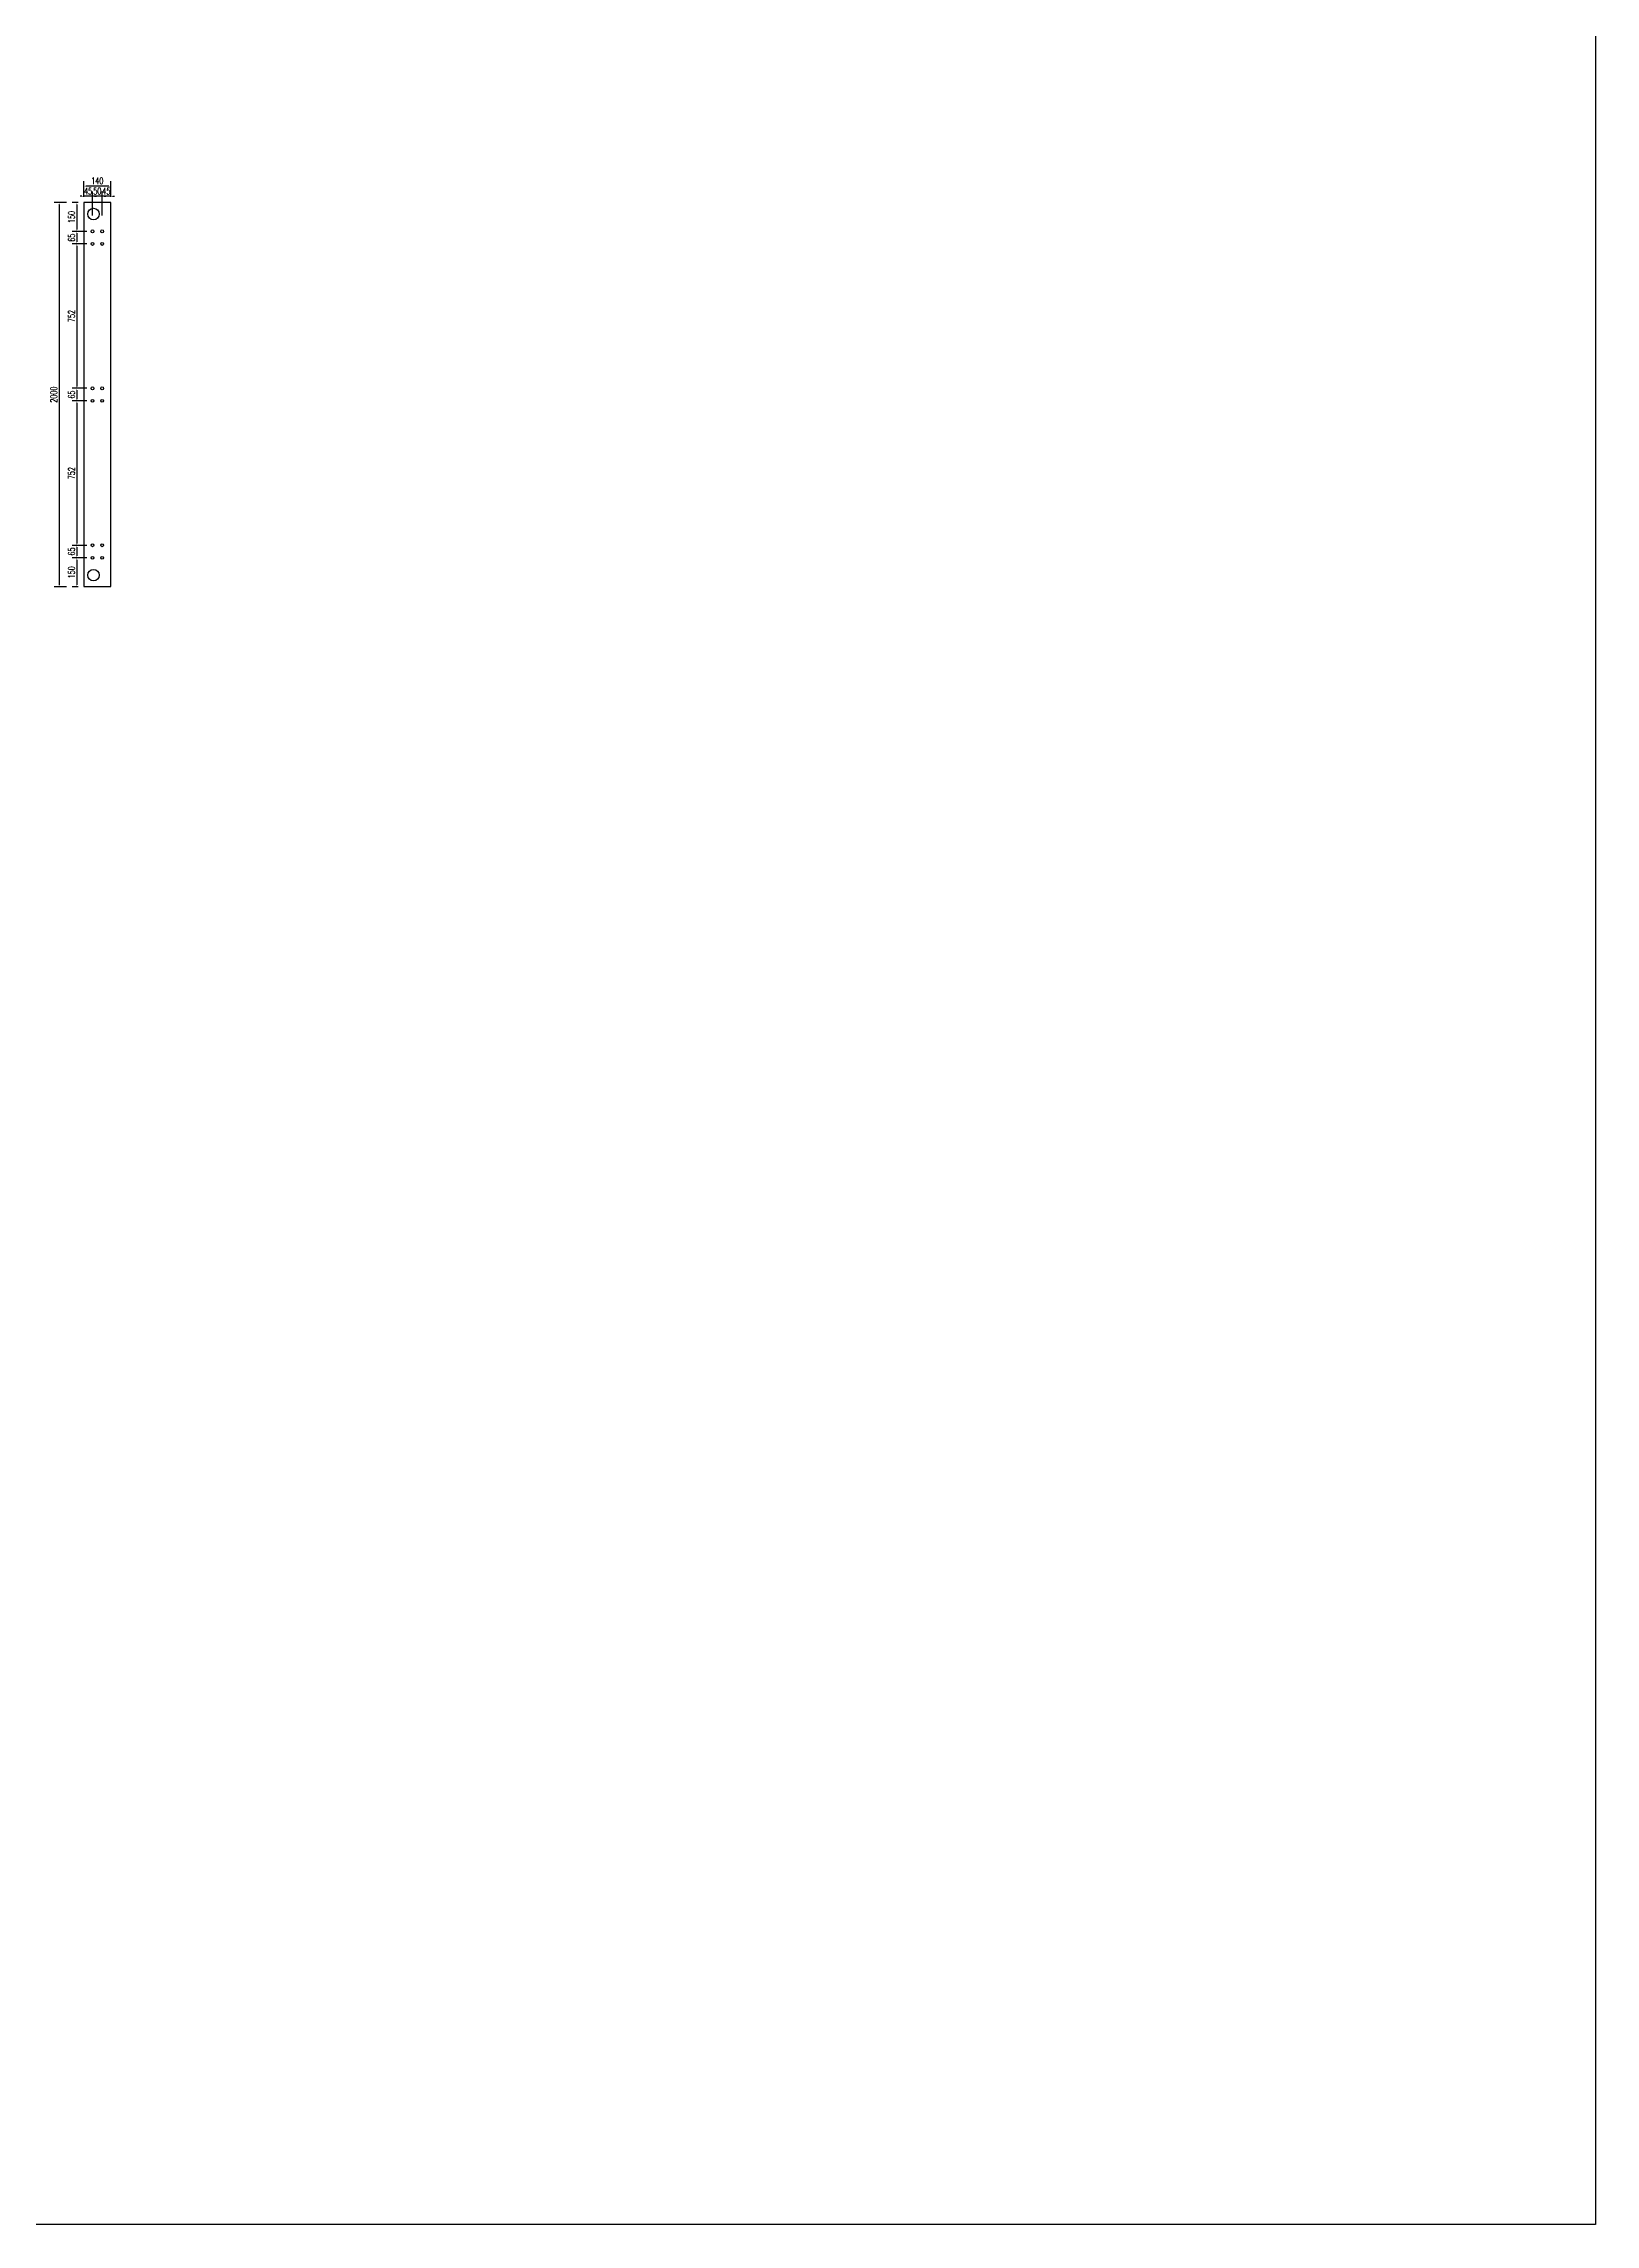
# Model space of a CAD drawing. Header units: millimetres. Extents: x -1690391 to -1305911, y 1095385 to 1536160.
# Drawn here: x -1453214 to -1445133, y 1183094 to 1194449 of the extents above; entities that cross this region are included whole.
import ezdxf

# ---------------------------------------------------------------- set-up
doc = ezdxf.new("R2010")
doc.units = ezdxf.units.MM
doc.header["$LTSCALE"] = 10
doc.layers.get('DEFPOINTS').update_dxf_attribs({"linetype": 'CONTINUOUS'})
doc.layers.add('PUB_DIM', color=3, linetype='CONTINUOUS')
doc.layers.add('W-STEEL_FRAME钢架', color=3, linetype='CONTINUOUS')
doc.styles.add('STANDARD_T3', font='simplex.shx', dxfattribs={"width": 0.7, "bigfont": 'gbcbig.shx'})
doc.dimstyles.new('W&&10', dxfattribs={"dimtxt": 35, "dimasz": 10, "dimexe": 25, "dimexo": 30, "dimgap": 10, "dimtad": 1, "dimdec": 0, "dimzin": 0, "dimdsep": 46, "dimtxsty": 'STANDARD_T3', "dimcen": 0.09, "dimclrd": 1, "dimclre": 1, "dimclrt": 7, "dimazin": 2, "dimtfac": 1, "dimtdec": 0, "dimtix": 1, "dimtmove": 2, "dimatfit": 3, "dimfxl": 100, "dimtolj": 1, "dimtzin": 0, "dimarcsym": 0})

# ---------------------------------------------------------------- blocks, each defined once
blk = doc.blocks.new('*D152')
at = {"layer": 'DEFPOINTS', "color": 0, "transparency": 16777216}
for p in [(-1453004, 1193621), (-1453040, 1193471), (-1452959, 1193471)]:
    blk.add_point(p, dxfattribs=at)
at = {"layer": 'W-STEEL_FRAME钢架', "color": 1, "lineweight": -2, "transparency": 16777216}
for p, q in [((-1453034, 1193621), (-1453065, 1193621)), ((-1453040, 1193611), (-1453040, 1193481)), ((-1452989, 1193471), (-1453065, 1193471))]:
    blk.add_line(p, q, dxfattribs=at)
at = {"layer": 'W-STEEL_FRAME钢架', "color": 1, "transparency": 16777216}
for points in [[(-1453042, 1193611), (-1453039, 1193611), (-1453040, 1193621)], [(-1453042, 1193481), (-1453039, 1193481), (-1453040, 1193471)]]:
    blk.add_solid(points, dxfattribs=at)
at = {"layer": 'W-STEEL_FRAME钢架', "color": 7, "transparency": 16777216, "insert": (-1453068, 1193546), "char_height": 35, "attachment_point": 5, "rotation": 90, "style": 'STANDARD_T3'}
blk.add_mtext('\\A1;150', dxfattribs=at)
blk = doc.blocks.new('*D153')
at = {"layer": 'DEFPOINTS', "color": 0, "transparency": 16777216}
for p in [(-1452959, 1193471), (-1453040, 1193406), (-1452959, 1193406)]:
    blk.add_point(p, dxfattribs=at)
at = {"layer": 'W-STEEL_FRAME钢架', "color": 1, "lineweight": -2, "transparency": 16777216}
for p, q in [((-1452989, 1193471), (-1453065, 1193471)), ((-1452989, 1193406), (-1453065, 1193406)), ((-1453040, 1193461), (-1453040, 1193416))]:
    blk.add_line(p, q, dxfattribs=at)
at = {"layer": 'W-STEEL_FRAME钢架', "color": 1, "transparency": 16777216}
for points in [[(-1453042, 1193461), (-1453039, 1193461), (-1453040, 1193471)], [(-1453042, 1193416), (-1453039, 1193416), (-1453040, 1193406)]]:
    blk.add_solid(points, dxfattribs=at)
at = {"layer": 'W-STEEL_FRAME钢架', "color": 7, "transparency": 16777216, "insert": (-1453068, 1193438), "char_height": 35, "attachment_point": 5, "rotation": 90, "style": 'STANDARD_T3'}
blk.add_mtext('\\A1;65', dxfattribs=at)
blk = doc.blocks.new('*D154')
at = {"layer": 'DEFPOINTS', "color": 0, "transparency": 16777216}
for p in [(-1452959, 1193406), (-1453040, 1192654), (-1452959, 1192654)]:
    blk.add_point(p, dxfattribs=at)
at = {"layer": 'W-STEEL_FRAME钢架', "color": 1, "lineweight": -2, "transparency": 16777216}
for p, q in [((-1452989, 1193406), (-1453065, 1193406)), ((-1453040, 1193396), (-1453040, 1192664)), ((-1452989, 1192654), (-1453065, 1192654))]:
    blk.add_line(p, q, dxfattribs=at)
at = {"layer": 'W-STEEL_FRAME钢架', "color": 1, "transparency": 16777216}
for points in [[(-1453042, 1193396), (-1453039, 1193396), (-1453040, 1193406)], [(-1453042, 1192664), (-1453039, 1192664), (-1453040, 1192654)]]:
    blk.add_solid(points, dxfattribs=at)
at = {"layer": 'W-STEEL_FRAME钢架', "color": 7, "transparency": 16777216, "insert": (-1453068, 1193030), "char_height": 35, "attachment_point": 5, "rotation": 90, "style": 'STANDARD_T3'}
blk.add_mtext('\\A1;752', dxfattribs=at)
blk = doc.blocks.new('*D155')
at = {"layer": 'DEFPOINTS', "color": 0, "transparency": 16777216}
for p in [(-1453040, 1192588), (-1452959, 1192654), (-1452959, 1192588)]:
    blk.add_point(p, dxfattribs=at)
at = {"layer": 'W-STEEL_FRAME钢架', "color": 1, "lineweight": -2, "transparency": 16777216}
for p, q in [((-1452989, 1192654), (-1453065, 1192654)), ((-1452989, 1192588), (-1453065, 1192588)), ((-1453040, 1192644), (-1453040, 1192598))]:
    blk.add_line(p, q, dxfattribs=at)
at = {"layer": 'W-STEEL_FRAME钢架', "color": 1, "transparency": 16777216}
for points in [[(-1453042, 1192644), (-1453039, 1192644), (-1453040, 1192654)], [(-1453042, 1192598), (-1453039, 1192598), (-1453040, 1192588)]]:
    blk.add_solid(points, dxfattribs=at)
at = {"layer": 'W-STEEL_FRAME钢架', "color": 7, "transparency": 16777216, "insert": (-1453068, 1192621), "char_height": 35, "attachment_point": 5, "rotation": 90, "style": 'STANDARD_T3'}
blk.add_mtext('\\A1;65', dxfattribs=at)
blk = doc.blocks.new('*D156')
at = {"layer": 'DEFPOINTS', "color": 0, "transparency": 16777216}
for p in [(-1452959, 1192588), (-1453040, 1191836), (-1452959, 1191836)]:
    blk.add_point(p, dxfattribs=at)
at = {"layer": 'W-STEEL_FRAME钢架', "color": 1, "lineweight": -2, "transparency": 16777216}
for p, q in [((-1452989, 1192588), (-1453065, 1192588)), ((-1453040, 1192578), (-1453040, 1191846)), ((-1452989, 1191836), (-1453065, 1191836))]:
    blk.add_line(p, q, dxfattribs=at)
at = {"layer": 'W-STEEL_FRAME钢架', "color": 1, "transparency": 16777216}
for points in [[(-1453042, 1192578), (-1453039, 1192578), (-1453040, 1192588)], [(-1453042, 1191846), (-1453039, 1191846), (-1453040, 1191836)]]:
    blk.add_solid(points, dxfattribs=at)
at = {"layer": 'W-STEEL_FRAME钢架', "color": 7, "transparency": 16777216, "insert": (-1453068, 1192212), "char_height": 35, "attachment_point": 5, "rotation": 90, "style": 'STANDARD_T3'}
blk.add_mtext('\\A1;752', dxfattribs=at)
blk = doc.blocks.new('*D157')
at = {"layer": 'DEFPOINTS', "color": 0, "transparency": 16777216}
for p in [(-1453040, 1191771), (-1452959, 1191836), (-1452959, 1191771)]:
    blk.add_point(p, dxfattribs=at)
at = {"layer": 'W-STEEL_FRAME钢架', "color": 1, "lineweight": -2, "transparency": 16777216}
for p, q in [((-1452989, 1191836), (-1453065, 1191836)), ((-1452989, 1191771), (-1453065, 1191771)), ((-1453040, 1191826), (-1453040, 1191781))]:
    blk.add_line(p, q, dxfattribs=at)
at = {"layer": 'W-STEEL_FRAME钢架', "color": 1, "transparency": 16777216}
for points in [[(-1453042, 1191826), (-1453039, 1191826), (-1453040, 1191836)], [(-1453042, 1191781), (-1453039, 1191781), (-1453040, 1191771)]]:
    blk.add_solid(points, dxfattribs=at)
at = {"layer": 'W-STEEL_FRAME钢架', "color": 7, "transparency": 16777216, "insert": (-1453068, 1191804), "char_height": 35, "attachment_point": 5, "rotation": 90, "style": 'STANDARD_T3'}
blk.add_mtext('\\A1;65', dxfattribs=at)
blk = doc.blocks.new('*D158')
at = {"layer": 'DEFPOINTS', "color": 0, "transparency": 16777216}
for p in [(-1452959, 1191771), (-1453040, 1191621), (-1453004, 1191621)]:
    blk.add_point(p, dxfattribs=at)
at = {"layer": 'W-STEEL_FRAME钢架', "color": 1, "lineweight": -2, "transparency": 16777216}
for p, q in [((-1452989, 1191771), (-1453065, 1191771)), ((-1453040, 1191761), (-1453040, 1191631)), ((-1453034, 1191621), (-1453065, 1191621))]:
    blk.add_line(p, q, dxfattribs=at)
at = {"layer": 'W-STEEL_FRAME钢架', "color": 1, "transparency": 16777216}
for points in [[(-1453042, 1191761), (-1453039, 1191761), (-1453040, 1191771)], [(-1453042, 1191631), (-1453039, 1191631), (-1453040, 1191621)]]:
    blk.add_solid(points, dxfattribs=at)
at = {"layer": 'W-STEEL_FRAME钢架', "color": 7, "transparency": 16777216, "insert": (-1453068, 1191696), "char_height": 35, "attachment_point": 5, "rotation": 90, "style": 'STANDARD_T3'}
blk.add_mtext('\\A1;150', dxfattribs=at)
blk = doc.blocks.new('*D159')
at = {"layer": 'DEFPOINTS', "color": 0, "transparency": 16777216}
for p in [(-1453004, 1193707), (-1453004, 1193621), (-1452864, 1193621)]:
    blk.add_point(p, dxfattribs=at)
at = {"layer": 'W-STEEL_FRAME钢架', "color": 1, "lineweight": -2, "transparency": 16777216}
for p, q in [((-1453004, 1193651), (-1453004, 1193732)), ((-1452874, 1193707), (-1452994, 1193707)), ((-1452864, 1193651), (-1452864, 1193732))]:
    blk.add_line(p, q, dxfattribs=at)
at = {"layer": 'W-STEEL_FRAME钢架', "color": 1, "transparency": 16777216}
for points in [[(-1452994, 1193708), (-1452994, 1193705), (-1453004, 1193707)], [(-1452874, 1193708), (-1452874, 1193705), (-1452864, 1193707)]]:
    blk.add_solid(points, dxfattribs=at)
at = {"layer": 'W-STEEL_FRAME钢架', "color": 7, "transparency": 16777216, "insert": (-1452934, 1193734), "char_height": 35, "attachment_point": 5, "style": 'STANDARD_T3'}
blk.add_mtext('\\A1;140', dxfattribs=at)
blk = doc.blocks.new('*D160')
at = {"layer": 'DEFPOINTS', "color": 0, "transparency": 16777216}
for p in [(-1452909, 1193654), (-1452864, 1193621), (-1452909, 1193471)]:
    blk.add_point(p, dxfattribs=at)
at = {"layer": 'W-STEEL_FRAME钢架', "color": 1, "lineweight": -2, "transparency": 16777216}
for p, q in [((-1452919, 1193654), (-1452929, 1193654)), ((-1452909, 1193554), (-1452909, 1193679)), ((-1452864, 1193654), (-1452909, 1193654)), ((-1452864, 1193651), (-1452864, 1193679)), ((-1452854, 1193654), (-1452844, 1193654))]:
    blk.add_line(p, q, dxfattribs=at)
at = {"layer": 'W-STEEL_FRAME钢架', "color": 1, "transparency": 16777216}
for points in [[(-1452919, 1193655), (-1452919, 1193652), (-1452909, 1193654)], [(-1452854, 1193655), (-1452854, 1193652), (-1452864, 1193654)]]:
    blk.add_solid(points, dxfattribs=at)
at = {"layer": 'W-STEEL_FRAME钢架', "color": 7, "transparency": 16777216, "insert": (-1452887, 1193681), "char_height": 35, "attachment_point": 5, "style": 'STANDARD_T3'}
blk.add_mtext('\\A1;45', dxfattribs=at)
blk = doc.blocks.new('*D161')
at = {"layer": 'DEFPOINTS', "color": 0, "transparency": 16777216}
for p in [(-1452959, 1193654), (-1452959, 1193471), (-1452909, 1193471)]:
    blk.add_point(p, dxfattribs=at)
at = {"layer": 'W-STEEL_FRAME钢架', "color": 1, "lineweight": -2, "transparency": 16777216}
for p, q in [((-1452969, 1193654), (-1452979, 1193654)), ((-1452959, 1193554), (-1452959, 1193679)), ((-1452909, 1193654), (-1452959, 1193654)), ((-1452909, 1193554), (-1452909, 1193679)), ((-1452899, 1193654), (-1452889, 1193654))]:
    blk.add_line(p, q, dxfattribs=at)
at = {"layer": 'W-STEEL_FRAME钢架', "color": 1, "transparency": 16777216}
for points in [[(-1452969, 1193655), (-1452969, 1193652), (-1452959, 1193654)], [(-1452899, 1193655), (-1452899, 1193652), (-1452909, 1193654)]]:
    blk.add_solid(points, dxfattribs=at)
at = {"layer": 'W-STEEL_FRAME钢架', "color": 7, "transparency": 16777216, "insert": (-1452934, 1193681), "char_height": 35, "attachment_point": 5, "style": 'STANDARD_T3'}
blk.add_mtext('\\A1;50', dxfattribs=at)
blk = doc.blocks.new('*D151')
at = {"layer": 'DEFPOINTS', "color": 0, "transparency": 16777216}
for p in [(-1453004, 1193654), (-1453004, 1193621), (-1452959, 1193471)]:
    blk.add_point(p, dxfattribs=at)
at = {"layer": 'W-STEEL_FRAME钢架', "color": 1, "lineweight": -2, "transparency": 16777216}
for p, q in [((-1453014, 1193654), (-1453024, 1193654)), ((-1453004, 1193651), (-1453004, 1193679)), ((-1452959, 1193654), (-1453004, 1193654)), ((-1452959, 1193554), (-1452959, 1193679)), ((-1452949, 1193654), (-1452939, 1193654))]:
    blk.add_line(p, q, dxfattribs=at)
at = {"layer": 'W-STEEL_FRAME钢架', "color": 1, "transparency": 16777216}
for points in [[(-1453014, 1193655), (-1453014, 1193652), (-1453004, 1193654)], [(-1452949, 1193655), (-1452949, 1193652), (-1452959, 1193654)]]:
    blk.add_solid(points, dxfattribs=at)
at = {"layer": 'W-STEEL_FRAME钢架', "color": 7, "transparency": 16777216, "insert": (-1452982, 1193681), "char_height": 35, "attachment_point": 5, "style": 'STANDARD_T3'}
blk.add_mtext('\\A1;45', dxfattribs=at)
blk = doc.blocks.new('*D150')
at = {"layer": 'DEFPOINTS', "color": 0, "transparency": 16777216}
for p in [(-1453065, 1193621), (-1453133, 1191621), (-1453065, 1191621)]:
    blk.add_point(p, dxfattribs=at)
at = {"layer": 'W-STEEL_FRAME钢架', "color": 1, "lineweight": -2, "transparency": 16777216}
for p, q in [((-1453095, 1193621), (-1453158, 1193621)), ((-1453133, 1193611), (-1453133, 1191631)), ((-1453095, 1191621), (-1453158, 1191621))]:
    blk.add_line(p, q, dxfattribs=at)
at = {"layer": 'W-STEEL_FRAME钢架', "color": 1, "transparency": 16777216}
for points in [[(-1453135, 1193611), (-1453132, 1193611), (-1453133, 1193621)], [(-1453135, 1191631), (-1453132, 1191631), (-1453133, 1191621)]]:
    blk.add_solid(points, dxfattribs=at)
at = {"layer": 'W-STEEL_FRAME钢架', "color": 7, "transparency": 16777216, "insert": (-1453161, 1192621), "char_height": 35, "attachment_point": 5, "rotation": 90, "style": 'STANDARD_T3'}
blk.add_mtext('\\A1;2000', dxfattribs=at)

msp = doc.modelspace()

# ---------------------------------------------------------------- linework, layer by layer
at = {"layer": 'PUB_DIM'}
msp.add_lwpolyline([(-1479634.1, 1204607.7), (-1445133, 1204607.7), (-1445133, 1183094.1), (-1479634.1, 1183094.1)], close=True, dxfattribs=at)
at = {"layer": 'W-STEEL_FRAME钢架', "elevation": -275.3}
msp.add_lwpolyline([(-1453004, 1193621.1), (-1453004, 1191621.1), (-1452864, 1191621.1), (-1452864, 1193621.1)], close=True, dxfattribs=at)
at = {"layer": 'W-STEEL_FRAME钢架'}
for centre in [(-1452954, 1193561.1, -275.3), (-1452954, 1191681.1, -275.3)]:
    msp.add_circle(centre, 30, dxfattribs=at)
at = {"layer": 'W-STEEL_FRAME钢架', "color": 1}
for centre in [(-1452959, 1193471.1, -275.3), (-1452909, 1193471.1, -275.3), (-1452959, 1193405.7, -275.3), (-1452909, 1193405.7, -275.3), (-1452959, 1192653.7, -275.3), (-1452959, 1192588.4, -275.3), (-1452909, 1192653.7, -275.3), (-1452909, 1192588.4, -275.3), (-1452959, 1191836.4, -275.3), (-1452959, 1191771.1, -275.3), (-1452909, 1191836.4, -275.3), (-1452909, 1191771.1, -275.3)]:
    msp.add_circle(centre, 7.5, dxfattribs=at)

# ---------------------------------------------------------------- dimensions: what is measured, and where the dimension line sits
at = {"layer": 'W-STEEL_FRAME钢架'}
for base, p1, p2, picture, middle in [((-1453004, 1193653.8, -275.3), (-1452959, 1193471.1, -275.3), (-1453004, 1193621.1, -275.3), '*D151', (-1452981.5, 1193681.3, -275.3)), ((-1452959, 1193653.8, -275.3), (-1452909, 1193471.1, -275.3), (-1452959, 1193471.1, -275.3), '*D161', (-1452934, 1193681.3, -275.3)), ((-1452909, 1193653.8, -275.3), (-1452864, 1193621.1, -275.3), (-1452909, 1193471.1, -275.3), '*D160', (-1452886.5, 1193681.3, -275.3))]:
    dim = msp.add_linear_dim(base=base, p1=p1, p2=p2, angle=180, dimstyle='W&&10', override={"dimfxlon": 1}, dxfattribs=at)
    dim.commit()
    dim.dimension.update_dxf_attribs({"geometry": picture, "text_midpoint": middle})
for base, p1, p2, angle, picture, middle in [((-1453004, 1193706.6, -275.3), (-1452864, 1193621.1, -275.3), (-1453004, 1193621.1, -275.3), 180, '*D159', (-1452934, 1193734.1, -275.3)), ((-1453133.3, 1191621.1, -275.3), (-1453065.4, 1193621.1, -275.3), (-1453065.4, 1191621.1, -275.3), 270, '*D150', (-1453160.8, 1192621.1, -275.3)), ((-1453040.4, 1193471.1, -275.3), (-1453004, 1193621.1, -275.3), (-1452959, 1193471.1, -275.3), 270, '*D152', (-1453067.9, 1193546.1, -275.3)), ((-1453040.4, 1193405.7, -275.3), (-1452959, 1193471.1, -275.3), (-1452959, 1193405.7, -275.3), 270, '*D153', (-1453067.9, 1193438.4, -275.3)), ((-1453040.4, 1192653.7, -275.3), (-1452959, 1193405.7, -275.3), (-1452959, 1192653.7, -275.3), 270, '*D154', (-1453067.9, 1193029.7, -275.3)), ((-1453040.4, 1192588.4, -275.3), (-1452959, 1192653.7, -275.3), (-1452959, 1192588.4, -275.3), 270, '*D155', (-1453067.9, 1192621.1, -275.3)), ((-1453040.4, 1191836.4, -275.3), (-1452959, 1192588.4, -275.3), (-1452959, 1191836.4, -275.3), 270, '*D156', (-1453067.9, 1192212.4, -275.3)), ((-1453040.4, 1191771.1, -275.3), (-1452959, 1191836.4, -275.3), (-1452959, 1191771.1, -275.3), 270, '*D157', (-1453067.9, 1191803.7, -275.3)), ((-1453040.4, 1191621.1, -275.3), (-1452959, 1191771.1, -275.3), (-1453004, 1191621.1, -275.3), 270, '*D158', (-1453067.9, 1191696.1, -275.3))]:
    dim = msp.add_linear_dim(base=base, p1=p1, p2=p2, angle=angle, dimstyle='W&&10', dxfattribs=at)
    dim.commit()
    dim.dimension.update_dxf_attribs({"geometry": picture, "text_midpoint": middle})

doc.saveas('drawing.dxf')
